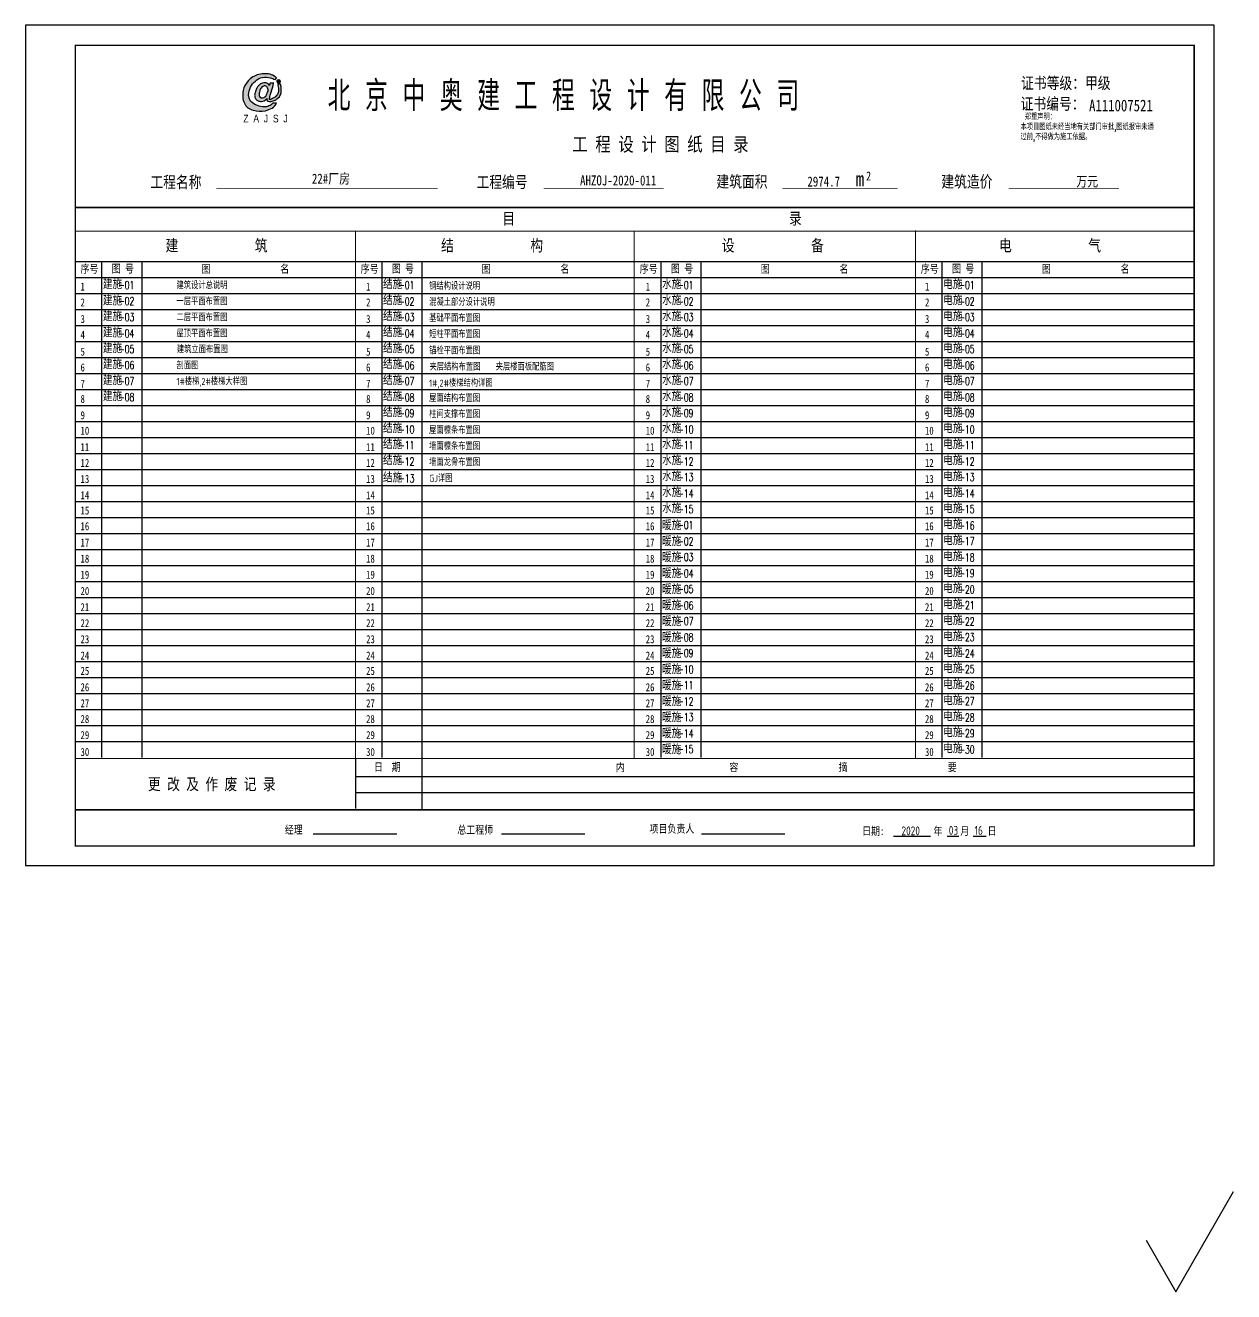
# Model space of a CAD drawing. Extents: x 180850 to 1399066, y 48356 to 327880.
# Drawn here: x 180850 to 241227, y 158736 to 222035 of the extents above; entities that cross this region are included whole.
import ezdxf
from ezdxf.enums import TextEntityAlignment as Align

# ---------------------------------------------------------------- set-up
doc = ezdxf.new("R2010")
doc.units = 0
doc.header["$LTSCALE"] = 1000
for name, color, linetype in [('BORDER', 7, 'Continuous'), ('PUB_TEXT', 7, 'Continuous'), ('PUB_TITLE', 4, 'Continuous'), ('TK', 4, 'Continuous'), ('图框文字', 120, 'Continuous'), ('图签', 3, 'Continuous')]:
    doc.layers.add(name, color=color, linetype=linetype)
doc.styles.add('$DDT_AUDIT_GENERATED_(A9)', font='', dxfattribs={"width": 0.8})
doc.styles.add('-黑体', font='tssdeng.shx', dxfattribs={"bigfont": 'tssdchn.shx'})
doc.styles.add('_HZTXT', font='tssdeng.shx', dxfattribs={"width": 0.8, "bigfont": 'tssdchn.shx'})
doc.styles.add('_ROMANS', font='ROMANS.shx', dxfattribs={"width": 0.6})
doc.styles.add('HZ', font='txt.shx', dxfattribs={"width": 0.8, "bigfont": '000hztxt.shx'})
doc.styles.get('$DDT_AUDIT_GENERATED_(A9)').set_extended_font_data('SimSun')

# ---------------------------------------------------------------- blocks, each defined once
blk = doc.blocks.new('dd')
at = {"layer": '图签'}
h = blk.add_hatch(color=5, dxfattribs=at)
h.set_gradient(color1=(0, 0, 255), color2=(36, 36, 255), one_color=1, tint=0.57)
h.paths.add_polyline_path([(452, 1270, -0.093206), (531, 1562, -0.136321), (716, 1807, -0.161039), (988, 1948, -0.108591), (1307, 1935, -0.049497), (1479, 1861, 0.062627), (1539, 1932, 0.094388), (1351, 2056, 0.136326), (854, 2062, 0.161722), (430, 1810, 0.133661), (243, 1435, 0.158414), (286, 937, 0.22517), (632, 669, 0.138663), (1107, 646, 0.074676), (1375, 753, 0.125344), (1543, 944, 0.006312), (1413, 948, -0.090385), (1244, 833, -0.096745), (1053, 797, -0.073845), (803, 850, -0.140868), (530, 1020, -0.160753)])
h = blk.add_hatch(color=5, dxfattribs=at)
h.set_gradient(color1=(0, 0, 255), color2=(36, 36, 255), one_color=1, tint=0.57)
h.paths.add_polyline_path([(1306, 1289, 0.011169), (1334, 1370, 0.005807), (1431, 1724, 0.01105), (1292, 1724, 0.016796), (1267, 1634, 0.125943), (1203, 1704, 0.083806), (1120, 1739, 0.082879), (1047, 1739, -0.008503), (952, 1710, 0.060057), (844, 1628, 0.086078), (774, 1532, 0.099424), (705, 1347, 0.12153), (690, 1225, 0.102644), (719, 1122, 0.056648), (797, 1042, 0.092914), (913, 1013, 0.194578), (1098, 1064, -0.002562), (1175, 1122, 0.064354), (1167, 1068, 0.172385), (1207, 1017, 0.105458), (1300, 1002, 0.086567), (1454, 1046, 0.047674), (1592, 1136, 0.166359), (1692, 1274, 0.096748), (1728, 1431, 0.03151), (1728, 1548, 0.041815), (1700, 1691, 0.007654), (1588, 1673, -0.009919), (1610, 1585, -0.068269), (1624, 1482, -0.105336), (1605, 1352, -0.14652), (1528, 1223, -0.070486), (1434, 1151, -0.077937), (1341, 1103, -0.127098), (1272, 1084, -0.114215), (1267, 1129, -0.007609)])
h.paths.add_polyline_path([(865, 1245, -0.099994), (863, 1328, -0.050974), (888, 1427, -0.120527), (938, 1529, -0.043888), (1002, 1595, -0.08446), (1063, 1619, -0.147309), (1127, 1607, -0.037474), (1177, 1572, -0.06931), (1209, 1507, -0.067662), (1213, 1431, -0.02676), (1211, 1413, 0.017209), (1183, 1329, -0.048815), (1120, 1223, -0.139096), (1046, 1163, -0.097991), (944, 1153, -0.085394), (909, 1169, -0.149141)], flags=16)
h = blk.add_hatch(color=1, dxfattribs=at)
h.set_gradient(color1=(255, 0, 0), color2=(255, 0, 0), tint=0.57)
h.paths.add_polyline_path([(1557, 1818, 0.386553), (1564, 1757, 0.170676), (1604, 1736, 0.082224), (1657, 1743, 0.087509), (1686, 1766, 0.264235), (1694, 1804, 0.244333), (1636, 1850, 0.30271)])
blk.add_lwpolyline([(1539, 1932, 0.094388), (1351, 2056, 0.136326), (854, 2062, 0.161722), (430, 1810, 0.133661), (243, 1435, 0.158414), (286, 937, 0.22517), (632, 669, 0.138663), (1107, 646, 0.074676), (1375, 753, 0.125344), (1543, 944, 0.006312), (1413, 948, -0.090385), (1244, 833, -0.096745), (1053, 797, -0.073845), (803, 850, -0.140868), (530, 1020, -0.160753), (452, 1270, -0.093206), (531, 1562, -0.136321), (716, 1807, -0.161039), (988, 1948, -0.108591), (1307, 1935, -0.049497), (1479, 1861, 0.062627)], format="xyb", close=True, dxfattribs=at)
for points in [[(1431, 1724, 0.011041), (1292, 1724, 0.016796), (1267, 1634, 0.125943), (1203, 1704, 0.083806), (1120, 1739, 0.082879), (1047, 1739, -0.008503), (952, 1710, 0.060057), (844, 1628, 0.086078), (774, 1532, 0.099424), (705, 1347, 0.12153), (690, 1225, 0.102644), (719, 1122, 0.056648), (797, 1042, 0.092914), (913, 1013, 0.194578), (1098, 1064, -0.002562), (1175, 1122, 0.064354), (1167, 1068, 0.172385), (1207, 1017, 0.105458), (1300, 1002, 0.086567), (1454, 1046, 0.047674), (1592, 1136, 0.166359), (1692, 1274, 0.096748), (1728, 1431, 0.03151), (1728, 1548, 0.041815), (1700, 1691, 0.007654), (1588, 1673, -0.009919), (1610, 1585, -0.068269), (1624, 1482, -0.105336), (1605, 1352, -0.14652), (1528, 1223, -0.070486), (1434, 1151, -0.077937), (1341, 1103, -0.127098), (1272, 1084, -0.114215), (1267, 1129, -0.007609), (1306, 1289, 0.011169), (1334, 1370, 0.005782), (1430, 1722, 0.069025)], [(1213, 1431, 0.067662), (1209, 1507, 0.06931), (1177, 1572, 0.037474), (1127, 1607, 0.147309), (1063, 1619, 0.08446), (1002, 1595, 0.043888), (938, 1529, 0.120527), (888, 1427, 0.050974), (863, 1328, 0.099994), (865, 1245, 0.149141), (909, 1169, 0.085394), (944, 1153, 0.097991), (1046, 1163, 0.139096), (1120, 1223, 0.048815), (1183, 1329, -0.017209), (1211, 1413, 0.02676), (1213, 1431, 0.441273)], [(1694, 1804, 0.243958), (1636, 1850, 0.303117), (1557, 1818, 0.386553), (1564, 1757, 0.170676), (1604, 1736, 0.082224), (1657, 1743, 0.087509), (1686, 1766, 0.264235), (1694, 1804, -7.823139)]]:
    blk.add_lwpolyline(points, format="xyb", dxfattribs=at)
at = {"insert": (246, 492), "char_height": 300, "width": 8000, "attachment_point": 1, "style": 'HZ'}
blk.add_mtext('{\\fArial|b0|i0|c0|p32;Z  A  J  S  J}', dxfattribs=at)

msp = doc.modelspace()

# ---------------------------------------------------------------- linework, layer by layer
at = {"color": 0}
for p, q in [((183350.21, 210231.82), (239246.28, 210231.82)), ((184663.32, 210218.25), (184663.32, 185438.44)), ((186663.32, 210218.25), (186663.32, 185438.44)), ((198659.95, 210218.25), (198659.95, 185438.44)), ((200659.95, 210218.25), (200659.95, 182837.58)), ((212604.85, 210218.25), (212604.85, 185438.44)), ((214604.85, 210218.25), (214604.85, 185438.44)), ((226651.03, 210218.25), (226651.03, 185438.44)), ((228651.03, 210218.25), (228651.03, 185438.44)), ((183350.21, 209431.82), (239246.28, 209431.82)), ((183350.21, 208631.82), (239246.28, 208631.82)), ((183350.21, 207831.82), (239246.28, 207831.82)), ((183350.21, 207031.82), (239246.28, 207031.82)), ((183350.21, 206231.82), (239246.28, 206231.82)), ((183350.21, 205431.82), (239246.28, 205431.82)), ((183350.21, 204631.82), (239246.28, 204631.82)), ((183350.21, 203831.82), (239246.28, 203831.82)), ((183350.21, 203031.82), (239246.28, 203031.82)), ((183350.21, 202231.82), (239246.28, 202231.82)), ((183350.21, 201431.82), (239246.28, 201431.82)), ((183350.21, 200631.82), (239246.28, 200631.82)), ((183350.21, 199831.82), (239246.28, 199831.82)), ((183350.21, 199031.82), (239246.28, 199031.82)), ((183350.21, 198231.82), (239246.28, 198231.82)), ((183350.21, 197431.82), (239246.28, 197431.82)), ((183350.21, 196631.82), (239246.28, 196631.82)), ((183350.21, 195831.82), (239246.28, 195831.82)), ((183350.21, 195031.82), (239246.28, 195031.82)), ((183350.21, 194231.82), (239246.28, 194231.82)), ((183350.21, 193431.82), (239246.28, 193431.82)), ((183350.21, 192631.82), (239246.28, 192631.82)), ((183350.21, 191831.82), (239246.28, 191831.82)), ((183350.21, 191031.82), (239246.28, 191031.82)), ((183350.21, 190231.82), (239246.28, 190231.82)), ((183350.21, 189431.82), (239246.28, 189431.82)), ((183350.21, 188631.82), (239246.28, 188631.82)), ((183350.21, 187831.82), (239246.28, 187831.82)), ((183350.21, 187031.82), (239246.28, 187031.82)), ((183350.21, 186231.82), (239246.28, 186231.82)), ((197341.81, 185365.77), (197341.81, 182886.13)), ((197341.81, 184479.91), (239250.21, 184479.91)), ((197341.81, 183679.91), (239250.21, 183679.91)), ((195237.71, 181613.23), (199412.15, 181613.23)), ((204639.11, 181613.23), (208813.55, 181613.23)), ((214631.17, 181613.23), (218805.61, 181613.23)), ((224228.5, 181498.87), (226075.68, 181498.87)), ((226905.58, 181498.87), (227494.54, 181498.87)), ((228217.35, 181498.87), (228859.85, 181498.87))]:
    msp.add_line(p, q, dxfattribs=at)
for p, q in [((238340, 158735.5), (241227.07, 163736.05)), ((236850, 161316), (238340, 158735.5))]:
    msp.add_line(p, q)
for points, const_width in [([(190401.05, 213871.62), (201456.16, 213871.62)], 27.6), ([(206753.19, 213871.62), (212753.19, 213871.62)], 27.6), ([(218682.69, 213871.62), (224445.29, 213871.62)], 27.6), ([(229979.72, 213871.62), (235504.91, 213871.62)], 27.6), ([(183312.13, 212925.83), (239265.21, 212925.83)], 82.8), ([(183350.21, 211750.61), (239233.25, 211750.61)], 27.6), ([(197346.84, 211768.36), (197346.84, 185384.92)], 36.8), ([(211275.15, 211768.36), (211275.15, 185384.92)], 36.8), ([(211275.15, 211768.36), (211275.15, 185384.92)], 36.8), ([(225321.34, 211786.11), (225321.34, 185402.67)], 36.8), ([(225321.34, 211786.11), (225321.34, 185402.67)], 36.8), ([(225321.34, 211768.36), (225321.34, 185384.92)], 36.8), ([(183314.88, 185384.92), (239234.22, 185384.92)], 27.6), ([(183351.18, 185384.92), (239234.22, 185384.92)], 27.6), ([(183314.88, 182820.94), (239234.22, 182820.94)], 82.8)]:
    msp.add_lwpolyline(points, dxfattribs=dict(const_width=const_width))
at = {"color": 0, "const_width": 50}
for points in [[(183350.21, 211750.61), (239233.25, 211750.61)], [(197346.84, 211768.36), (197346.84, 185384.92)], [(211275.15, 211768.36), (211275.15, 185384.92)], [(225321.34, 211786.11), (225321.34, 185402.67)], [(183351.18, 185384.92), (239234.22, 185384.92)]]:
    msp.add_lwpolyline(points, dxfattribs=at)
at = {"layer": 'BORDER', "const_width": 75}
msp.add_lwpolyline([(183350.21, 221035.31), (239250.21, 221035.31), (239250.21, 181013.84), (183350.21, 181013.84), (183350.21, 221035.31)], dxfattribs=at)
at = {"layer": 'PUB_TITLE'}
msp.add_lwpolyline([(180850.21, 180035.31), (240250.21, 180035.31), (240250.21, 222035.31), (180850.21, 222035.31)], close=True, dxfattribs=at)
at = {"layer": 'TK'}
msp.add_lwpolyline([(240250.21, 180035.31), (240250.21, 222035.31), (180850.21, 222035.31), (180850.21, 180035.31), (240250.21, 180035.31)], dxfattribs=at)

# ---------------------------------------------------------------- block references
at = {"layer": '图签', "xscale": 1.28000000026077, "yscale": 1.28000000026077, "zscale": 1.28000000026077}
msp.add_blockref('dd', (191426.98, 216937.11), dxfattribs=at)

# ---------------------------------------------------------------- texts
at = {"style": '-黑体', "width": 0.8}
msp.add_text('北 京 中 奥 建 工 程 设 计 有 限 公 司', height=1500, dxfattribs=at).set_placement((195956.07, 217751.18))
at = {"insert": (230577.21, 217607.48), "char_height": 300, "width": 8000, "attachment_point": 1, "style": 'HZ'}
msp.add_mtext(' 郑重声明：\\P本项目图纸未经当地有关部门审批,图纸报审未通 \\P过前,不得做为施工依据。', dxfattribs=at)
at = {"layer": 'PUB_TEXT'}
for s, height, style, width, p in [('证书等级：甲级', 585, '$DDT_AUDIT_GENERATED_(A9)', 0.8, (230606.68, 218858.18)), ('证书编号：', 585, '$DDT_AUDIT_GENERATED_(A9)', 0.8, (230586.25, 217822.56)), ('A111007521', 585, '$DDT_AUDIT_GENERATED_(A9)', 0.8, (234002.67, 217736.18)), ('工 程 设 计 图 纸 目 录', 702, '$DDT_AUDIT_GENERATED_(A9)', 0.8, (208183.84, 215740.86)), ('建筑面积', 585, '$DDT_AUDIT_GENERATED_(A9)', 0.8, (215380.31, 213930.91)), ('建筑造价', 585, '$DDT_AUDIT_GENERATED_(A9)', 0.8, (226620.7, 213930.29)), ('工程名称', 585, '$DDT_AUDIT_GENERATED_(A9)', 0.8, (187098.66, 213908.01)), ('工程编号', 585, '$DDT_AUDIT_GENERATED_(A9)', 0.8, (203394.17, 213909.51)), ('目                                           录', 585, '$DDT_AUDIT_GENERATED_(A9)', 0.8, (204681.2, 212087.21)), ('建            筑', 585, '$DDT_AUDIT_GENERATED_(A9)', 0.8, (187855.26, 210741.4)), ('结            构', 585, '$DDT_AUDIT_GENERATED_(A9)', 0.8, (201623.14, 210741.4)), ('设            备', 585, '$DDT_AUDIT_GENERATED_(A9)', 0.8, (215649.17, 210741.4)), ('电            气', 585, '$DDT_AUDIT_GENERATED_(A9)', 0.8, (229503.1, 210741.4)), ('序号', 400, '$DDT_AUDIT_GENERATED_(A9)', 0.8, (183608.23, 209663.31)), ('图 号', 400, '$DDT_AUDIT_GENERATED_(A9)', 0.8, (185163.6, 209669.71)), ('图                名', 400, '$DDT_AUDIT_GENERATED_(A9)', 0.8, (189655.35, 209658.69)), ('序号', 400, '$DDT_AUDIT_GENERATED_(A9)', 0.8, (197604.86, 209663.31)), ('图 号', 400, '$DDT_AUDIT_GENERATED_(A9)', 0.8, (199160.22, 209669.71)), ('图                名', 400, '$DDT_AUDIT_GENERATED_(A9)', 0.8, (203651.98, 209658.69)), ('序号', 400, '$DDT_AUDIT_GENERATED_(A9)', 0.8, (211549.76, 209663.31)), ('图 号', 400, '$DDT_AUDIT_GENERATED_(A9)', 0.8, (213105.12, 209669.71)), ('图                名', 400, '$DDT_AUDIT_GENERATED_(A9)', 0.8, (217596.87, 209658.69)), ('序号', 400, '$DDT_AUDIT_GENERATED_(A9)', 0.8, (225595.94, 209663.31)), ('图 号', 400, '$DDT_AUDIT_GENERATED_(A9)', 0.8, (227151.3, 209669.71)), ('图                名', 400, '$DDT_AUDIT_GENERATED_(A9)', 0.8, (231643.05, 209658.69)), ('1', 400, '$DDT_AUDIT_GENERATED_(A9)', 0.8, (183608.23, 208774.09)), ('建施', 500, '_HZTXT', 0.8, (184725.61, 208850.87)), ('-01', 400, '_ROMANS', 0.7, (185502.55, 208850.87)), ('1', 400, '$DDT_AUDIT_GENERATED_(A9)', 0.8, (197877.99, 208774.09)), ('结施', 500, '_HZTXT', 0.8, (198722.24, 208850.87)), ('-01', 400, '_ROMANS', 0.7, (199499.18, 208850.87)), ('1', 400, '$DDT_AUDIT_GENERATED_(A9)', 0.8, (211848.89, 208774.09)), ('水施', 500, '_HZTXT', 0.8, (212667.13, 208850.87)), ('-01', 400, '_ROMANS', 0.7, (213444.07, 208850.87)), ('1', 400, '$DDT_AUDIT_GENERATED_(A9)', 0.8, (225802.1, 208774.09)), ('电施', 500, '_HZTXT', 0.8, (226713.32, 208850.87)), ('-01', 400, '_ROMANS', 0.7, (227490.26, 208850.87)), ('2', 400, '$DDT_AUDIT_GENERATED_(A9)', 0.8, (183608.23, 207986.91)), ('建施', 500, '_HZTXT', 0.8, (184725.61, 208033.42)), ('-02', 400, '_ROMANS', 0.7, (185502.55, 208050.87)), ('2', 400, '$DDT_AUDIT_GENERATED_(A9)', 0.8, (197877.99, 207986.91)), ('结施', 500, '_HZTXT', 0.8, (198722.24, 208050.87)), ('-02', 400, '_ROMANS', 0.7, (199499.18, 208033.42)), ('2', 400, '$DDT_AUDIT_GENERATED_(A9)', 0.8, (211848.89, 207986.91)), ('水施', 500, '_HZTXT', 0.8, (212667.13, 208050.87)), ('-02', 400, '_ROMANS', 0.7, (213444.07, 208033.42)), ('2', 400, '$DDT_AUDIT_GENERATED_(A9)', 0.8, (225802.1, 207986.91)), ('电施', 500, '_HZTXT', 0.8, (226713.32, 208050.87)), ('-02', 400, '_ROMANS', 0.7, (227490.26, 208033.42)), ('建施', 500, '_HZTXT', 0.8, (184725.61, 207250.87)), ('-03', 400, '_ROMANS', 0.7, (185502.55, 207250.87)), ('结施', 500, '_HZTXT', 0.8, (198722.24, 207250.87)), ('-03', 400, '_ROMANS', 0.7, (199499.18, 207250.87)), ('水施', 500, '_HZTXT', 0.8, (212667.13, 207250.87)), ('-03', 400, '_ROMANS', 0.7, (213444.07, 207250.87)), ('电施', 500, '_HZTXT', 0.8, (226713.32, 207250.87)), ('-03', 400, '_ROMANS', 0.7, (227490.26, 207250.87)), ('3', 400, '$DDT_AUDIT_GENERATED_(A9)', 0.8, (183608.23, 207156)), ('3', 400, '$DDT_AUDIT_GENERATED_(A9)', 0.8, (197877.99, 207156)), ('结施', 500, '_HZTXT', 0.8, (198722.24, 206450.87)), ('3', 400, '$DDT_AUDIT_GENERATED_(A9)', 0.8, (211848.89, 207156)), ('水施', 500, '_HZTXT', 0.8, (212667.13, 206450.87)), ('3', 400, '$DDT_AUDIT_GENERATED_(A9)', 0.8, (225802.1, 207156)), ('电施', 500, '_HZTXT', 0.8, (226713.32, 206450.87)), ('4', 400, '$DDT_AUDIT_GENERATED_(A9)', 0.8, (183608.23, 206368.82)), ('建施', 500, '_HZTXT', 0.8, (184725.61, 206433.42)), ('-04', 400, '_ROMANS', 0.7, (185502.55, 206433.42)), ('4', 400, '$DDT_AUDIT_GENERATED_(A9)', 0.8, (197877.99, 206368.82)), ('-04', 400, '_ROMANS', 0.7, (199499.18, 206433.42)), ('4', 400, '$DDT_AUDIT_GENERATED_(A9)', 0.8, (211848.89, 206368.82)), ('-04', 400, '_ROMANS', 0.7, (213444.07, 206433.42)), ('4', 400, '$DDT_AUDIT_GENERATED_(A9)', 0.8, (225802.1, 206368.82)), ('-04', 400, '_ROMANS', 0.7, (227490.26, 206433.42)), ('5', 400, '$DDT_AUDIT_GENERATED_(A9)', 0.8, (183608.23, 205523.33)), ('建施', 500, '_HZTXT', 0.8, (184725.61, 205650.87)), ('-05', 400, '_ROMANS', 0.7, (185502.55, 205650.87)), ('5', 400, '$DDT_AUDIT_GENERATED_(A9)', 0.8, (197877.99, 205523.33)), ('结施', 500, '_HZTXT', 0.8, (198722.24, 205650.87)), ('-05', 400, '_ROMANS', 0.7, (199499.18, 205650.87)), ('5', 400, '$DDT_AUDIT_GENERATED_(A9)', 0.8, (211848.89, 205523.33)), ('水施', 500, '_HZTXT', 0.8, (212667.13, 205650.87)), ('-05', 400, '_ROMANS', 0.7, (213444.07, 205650.87)), ('5', 400, '$DDT_AUDIT_GENERATED_(A9)', 0.8, (225802.1, 205523.33)), ('电施', 500, '_HZTXT', 0.8, (226713.32, 205650.87)), ('-05', 400, '_ROMANS', 0.7, (227490.26, 205650.87)), ('6', 400, '$DDT_AUDIT_GENERATED_(A9)', 0.8, (183608.23, 204736.15)), ('建施', 500, '_HZTXT', 0.8, (184725.61, 204850.87)), ('-06', 400, '_ROMANS', 0.7, (185502.55, 204850.87)), ('6', 400, '$DDT_AUDIT_GENERATED_(A9)', 0.8, (197877.99, 204736.15)), ('结施', 500, '_HZTXT', 0.8, (198722.24, 204850.87)), ('-06', 400, '_ROMANS', 0.7, (199499.18, 204833.42)), ('6', 400, '$DDT_AUDIT_GENERATED_(A9)', 0.8, (211848.89, 204736.15)), ('水施', 500, '_HZTXT', 0.8, (212667.13, 204850.87)), ('-06', 400, '_ROMANS', 0.7, (213444.07, 204833.42)), ('6', 400, '$DDT_AUDIT_GENERATED_(A9)', 0.8, (225802.1, 204736.15)), ('电施', 500, '_HZTXT', 0.8, (226713.32, 204850.87)), ('-06', 400, '_ROMANS', 0.7, (227490.26, 204833.42)), ('建施', 500, '_HZTXT', 0.8, (184725.61, 204050.87)), ('结施', 500, '_HZTXT', 0.8, (198722.24, 204050.87)), ('水施', 500, '_HZTXT', 0.8, (212667.13, 204050.87)), ('电施', 500, '_HZTXT', 0.8, (226713.32, 204050.87)), ('7', 400, '$DDT_AUDIT_GENERATED_(A9)', 0.8, (183608.23, 203919.82)), ('-07', 400, '_ROMANS', 0.7, (185502.55, 204050.87)), ('7', 400, '$DDT_AUDIT_GENERATED_(A9)', 0.8, (197877.99, 203919.82)), ('-07', 400, '_ROMANS', 0.7, (199499.18, 204050.87)), ('7', 400, '$DDT_AUDIT_GENERATED_(A9)', 0.8, (211848.89, 203919.82)), ('-07', 400, '_ROMANS', 0.7, (213444.07, 204050.87)), ('7', 400, '$DDT_AUDIT_GENERATED_(A9)', 0.8, (225802.1, 203919.82)), ('-07', 400, '_ROMANS', 0.7, (227490.26, 204050.87)), ('8', 400, '$DDT_AUDIT_GENERATED_(A9)', 0.8, (183608.23, 203161.79)), ('建施', 500, '_HZTXT', 0.8, (184725.61, 203250.87)), ('-08', 400, '_ROMANS', 0.7, (185502.55, 203250.87)), ('8', 400, '$DDT_AUDIT_GENERATED_(A9)', 0.8, (197877.99, 203161.79)), ('结施', 500, '_HZTXT', 0.8, (198722.24, 203250.87)), ('-08', 400, '_ROMANS', 0.7, (199499.18, 203233.42)), ('8', 400, '$DDT_AUDIT_GENERATED_(A9)', 0.8, (211848.89, 203161.79)), ('水施', 500, '_HZTXT', 0.8, (212667.13, 203250.87)), ('-08', 400, '_ROMANS', 0.7, (213444.07, 203233.42)), ('8', 400, '$DDT_AUDIT_GENERATED_(A9)', 0.8, (225802.1, 203161.79)), ('电施', 500, '_HZTXT', 0.8, (226713.32, 203250.87)), ('-08', 400, '_ROMANS', 0.7, (227490.26, 203233.42)), ('9', 400, '$DDT_AUDIT_GENERATED_(A9)', 0.8, (183608.23, 202345.46)), ('9', 400, '$DDT_AUDIT_GENERATED_(A9)', 0.8, (197877.99, 202345.46)), ('结施', 500, '_HZTXT', 0.8, (198722.24, 202450.87)), ('-09', 400, '_ROMANS', 0.7, (199499.18, 202450.87)), ('9', 400, '$DDT_AUDIT_GENERATED_(A9)', 0.8, (211848.89, 202345.46)), ('水施', 500, '_HZTXT', 0.8, (212667.13, 202450.87)), ('-09', 400, '_ROMANS', 0.7, (213444.07, 202450.87)), ('9', 400, '$DDT_AUDIT_GENERATED_(A9)', 0.8, (225802.1, 202345.46)), ('电施', 500, '_HZTXT', 0.8, (226713.32, 202450.87)), ('-09', 400, '_ROMANS', 0.7, (227490.26, 202450.87)), ('10', 400, '$DDT_AUDIT_GENERATED_(A9)', 0.8, (183608.23, 201572.86)), ('10', 400, '$DDT_AUDIT_GENERATED_(A9)', 0.8, (197877.99, 201572.86)), ('结施', 500, '_HZTXT', 0.8, (198722.24, 201650.87)), ('-10', 400, '_ROMANS', 0.7, (199499.18, 201633.42)), ('10', 400, '$DDT_AUDIT_GENERATED_(A9)', 0.8, (211848.89, 201572.86)), ('水施', 500, '_HZTXT', 0.8, (212667.13, 201650.87)), ('-10', 400, '_ROMANS', 0.7, (213444.07, 201633.42)), ('10', 400, '$DDT_AUDIT_GENERATED_(A9)', 0.8, (225802.1, 201572.86)), ('电施', 500, '_HZTXT', 0.8, (226713.32, 201650.87)), ('-10', 400, '_ROMANS', 0.7, (227490.26, 201633.42)), ('结施', 500, '_HZTXT', 0.8, (198722.24, 200850.87)), ('水施', 500, '_HZTXT', 0.8, (212667.13, 200850.87)), ('电施', 500, '_HZTXT', 0.8, (226713.32, 200850.87)), ('11', 400, '$DDT_AUDIT_GENERATED_(A9)', 0.8, (183608.23, 200749.84)), ('11', 400, '$DDT_AUDIT_GENERATED_(A9)', 0.8, (197877.99, 200749.84)), ('-11', 400, '_ROMANS', 0.7, (199499.18, 200850.87)), ('11', 400, '$DDT_AUDIT_GENERATED_(A9)', 0.8, (211848.89, 200749.84)), ('-11', 400, '_ROMANS', 0.7, (213444.07, 200850.87)), ('11', 400, '$DDT_AUDIT_GENERATED_(A9)', 0.8, (225802.1, 200749.84)), ('-11', 400, '_ROMANS', 0.7, (227490.26, 200850.87)), ('12', 400, '$DDT_AUDIT_GENERATED_(A9)', 0.8, (183608.23, 199962.66)), ('12', 400, '$DDT_AUDIT_GENERATED_(A9)', 0.8, (197877.99, 199962.66)), ('结施', 500, '_HZTXT', 0.8, (198722.24, 200050.87)), ('-12', 400, '_ROMANS', 0.7, (199499.18, 200033.42)), ('12', 400, '$DDT_AUDIT_GENERATED_(A9)', 0.8, (211848.89, 199962.66)), ('水施', 500, '_HZTXT', 0.8, (212667.13, 200050.87)), ('-12', 400, '_ROMANS', 0.7, (213444.07, 200033.42)), ('12', 400, '$DDT_AUDIT_GENERATED_(A9)', 0.8, (225802.1, 199962.66)), ('电施', 500, '_HZTXT', 0.8, (226713.32, 200050.87)), ('-12', 400, '_ROMANS', 0.7, (227490.26, 200033.42)), ('13', 400, '$DDT_AUDIT_GENERATED_(A9)', 0.8, (183608.23, 199160.91)), ('13', 400, '$DDT_AUDIT_GENERATED_(A9)', 0.8, (197877.99, 199160.91)), ('结施', 500, '_HZTXT', 0.8, (198722.24, 199187.82)), ('-13', 400, '_ROMANS', 0.7, (199499.18, 199187.82)), ('13', 400, '$DDT_AUDIT_GENERATED_(A9)', 0.8, (211848.89, 199160.91)), ('水施', 500, '_HZTXT', 0.8, (212667.13, 199250.87)), ('-13', 400, '_ROMANS', 0.7, (213444.07, 199250.87)), ('13', 400, '$DDT_AUDIT_GENERATED_(A9)', 0.8, (225802.1, 199160.91)), ('电施', 500, '_HZTXT', 0.8, (226713.32, 199250.87)), ('-13', 400, '_ROMANS', 0.7, (227490.26, 199250.87)), ('水施', 500, '_HZTXT', 0.8, (212667.13, 198450.87)), ('-14', 400, '_ROMANS', 0.7, (213444.07, 198433.42)), ('电施', 500, '_HZTXT', 0.8, (226713.32, 198450.87)), ('-14', 400, '_ROMANS', 0.7, (227490.26, 198433.42)), ('14', 400, '$DDT_AUDIT_GENERATED_(A9)', 0.8, (183608.23, 198344.57)), ('14', 400, '$DDT_AUDIT_GENERATED_(A9)', 0.8, (197877.99, 198344.57)), ('14', 400, '$DDT_AUDIT_GENERATED_(A9)', 0.8, (211848.89, 198344.57)), ('水施', 500, '_HZTXT', 0.8, (212667.13, 197650.87)), ('14', 400, '$DDT_AUDIT_GENERATED_(A9)', 0.8, (225802.1, 198344.57)), ('电施', 500, '_HZTXT', 0.8, (226713.32, 197650.87)), ('15', 400, '$DDT_AUDIT_GENERATED_(A9)', 0.8, (183608.23, 197586.55)), ('15', 400, '$DDT_AUDIT_GENERATED_(A9)', 0.8, (197877.99, 197586.55)), ('15', 400, '$DDT_AUDIT_GENERATED_(A9)', 0.8, (211848.89, 197586.55)), ('-15', 400, '_ROMANS', 0.7, (213444.07, 197650.87)), ('15', 400, '$DDT_AUDIT_GENERATED_(A9)', 0.8, (225802.1, 197586.55)), ('-15', 400, '_ROMANS', 0.7, (227490.26, 197650.87)), ('16', 400, '$DDT_AUDIT_GENERATED_(A9)', 0.8, (183608.23, 196799.37)), ('16', 400, '$DDT_AUDIT_GENERATED_(A9)', 0.8, (197877.99, 196799.37)), ('16', 400, '$DDT_AUDIT_GENERATED_(A9)', 0.8, (211848.89, 196799.37)), ('暖施', 500, '_HZTXT', 0.8, (212667.13, 196800.72)), ('-01', 400, '_ROMANS', 0.7, (213444.07, 196857.5)), ('16', 400, '$DDT_AUDIT_GENERATED_(A9)', 0.8, (225802.1, 196799.37)), ('电施', 500, '_HZTXT', 0.8, (226713.32, 196850.87)), ('-16', 400, '_ROMANS', 0.7, (227490.26, 196833.42)), ('17', 400, '$DDT_AUDIT_GENERATED_(A9)', 0.8, (183608.23, 195979.23)), ('17', 400, '$DDT_AUDIT_GENERATED_(A9)', 0.8, (197877.99, 195979.23)), ('17', 400, '$DDT_AUDIT_GENERATED_(A9)', 0.8, (211848.89, 195979.23)), ('暖施', 500, '_HZTXT', 0.8, (212667.13, 196000.72)), ('-02', 400, '_ROMANS', 0.7, (213444.07, 196040.05)), ('17', 400, '$DDT_AUDIT_GENERATED_(A9)', 0.8, (225802.1, 195979.23)), ('电施', 500, '_HZTXT', 0.8, (226713.32, 196050.87)), ('-17', 400, '_ROMANS', 0.7, (227490.26, 196050.87)), ('暖施', 500, '_HZTXT', 0.8, (212667.13, 195200.72)), ('-03', 400, '_ROMANS', 0.7, (213444.07, 195257.5)), ('电施', 500, '_HZTXT', 0.8, (226713.32, 195250.87)), ('-18', 400, '_ROMANS', 0.7, (227490.26, 195233.42)), ('18', 400, '$DDT_AUDIT_GENERATED_(A9)', 0.8, (183608.23, 195177.48)), ('18', 400, '$DDT_AUDIT_GENERATED_(A9)', 0.8, (197877.99, 195177.48)), ('18', 400, '$DDT_AUDIT_GENERATED_(A9)', 0.8, (211848.89, 195177.48)), ('18', 400, '$DDT_AUDIT_GENERATED_(A9)', 0.8, (225802.1, 195177.48)), ('电施', 500, '_HZTXT', 0.8, (226713.32, 194450.87)), ('19', 400, '$DDT_AUDIT_GENERATED_(A9)', 0.8, (183608.23, 194375.72)), ('19', 400, '$DDT_AUDIT_GENERATED_(A9)', 0.8, (197877.99, 194375.72)), ('19', 400, '$DDT_AUDIT_GENERATED_(A9)', 0.8, (211848.89, 194375.72)), ('暖施', 500, '_HZTXT', 0.8, (212667.13, 194400.72)), ('-04', 400, '_ROMANS', 0.7, (213444.07, 194440.05)), ('19', 400, '$DDT_AUDIT_GENERATED_(A9)', 0.8, (225802.1, 194375.72)), ('-19', 400, '_ROMANS', 0.7, (227490.26, 194450.87)), ('20', 400, '$DDT_AUDIT_GENERATED_(A9)', 0.8, (183608.23, 193559.39)), ('20', 400, '$DDT_AUDIT_GENERATED_(A9)', 0.8, (197877.99, 193559.39)), ('20', 400, '$DDT_AUDIT_GENERATED_(A9)', 0.8, (211848.89, 193559.39)), ('暖施', 500, '_HZTXT', 0.8, (212667.13, 193600.72)), ('-05', 400, '_ROMANS', 0.7, (213444.07, 193657.5)), ('20', 400, '$DDT_AUDIT_GENERATED_(A9)', 0.8, (225802.1, 193559.39)), ('电施', 500, '_HZTXT', 0.8, (226713.32, 193650.87)), ('-20', 400, '_ROMANS', 0.7, (227490.26, 193633.42)), ('21', 400, '$DDT_AUDIT_GENERATED_(A9)', 0.8, (183608.23, 192753.51)), ('21', 400, '$DDT_AUDIT_GENERATED_(A9)', 0.8, (197877.99, 192753.51)), ('21', 400, '$DDT_AUDIT_GENERATED_(A9)', 0.8, (211848.89, 192753.51)), ('暖施', 500, '_HZTXT', 0.8, (212667.13, 192800.72)), ('-06', 400, '_ROMANS', 0.7, (213444.07, 192840.05)), ('21', 400, '$DDT_AUDIT_GENERATED_(A9)', 0.8, (225802.1, 192753.51)), ('电施', 500, '_HZTXT', 0.8, (226713.32, 192850.87)), ('-21', 400, '_ROMANS', 0.7, (227490.26, 192850.87)), ('暖施', 500, '_HZTXT', 0.8, (212667.13, 192000.72)), ('-07', 400, '_ROMANS', 0.7, (213444.07, 192057.5)), ('电施', 500, '_HZTXT', 0.8, (226713.32, 192050.87)), ('-22', 400, '_ROMANS', 0.7, (227490.26, 192033.42)), ('22', 400, '$DDT_AUDIT_GENERATED_(A9)', 0.8, (183608.23, 191951.75)), ('22', 400, '$DDT_AUDIT_GENERATED_(A9)', 0.8, (197877.99, 191951.75)), ('22', 400, '$DDT_AUDIT_GENERATED_(A9)', 0.8, (211848.89, 191951.75)), ('22', 400, '$DDT_AUDIT_GENERATED_(A9)', 0.8, (225802.1, 191951.75)), ('电施', 500, '_HZTXT', 0.8, (226713.32, 191250.87)), ('23', 400, '$DDT_AUDIT_GENERATED_(A9)', 0.8, (183608.23, 191150)), ('23', 400, '$DDT_AUDIT_GENERATED_(A9)', 0.8, (197877.99, 191150)), ('23', 400, '$DDT_AUDIT_GENERATED_(A9)', 0.8, (211848.89, 191150)), ('暖施', 500, '_HZTXT', 0.8, (212667.13, 191200.72)), ('-08', 400, '_ROMANS', 0.7, (213444.07, 191240.05)), ('23', 400, '$DDT_AUDIT_GENERATED_(A9)', 0.8, (225802.1, 191150)), ('-23', 400, '_ROMANS', 0.7, (227490.26, 191250.87)), ('24', 400, '$DDT_AUDIT_GENERATED_(A9)', 0.8, (183608.23, 190333.66)), ('24', 400, '$DDT_AUDIT_GENERATED_(A9)', 0.8, (197877.99, 190333.66)), ('24', 400, '$DDT_AUDIT_GENERATED_(A9)', 0.8, (211848.89, 190333.66)), ('暖施', 500, '_HZTXT', 0.8, (212667.13, 190400.72)), ('-09', 400, '_ROMANS', 0.7, (213444.07, 190457.5)), ('24', 400, '$DDT_AUDIT_GENERATED_(A9)', 0.8, (225802.1, 190333.66)), ('电施', 500, '_HZTXT', 0.8, (226713.32, 190450.87)), ('-24', 400, '_ROMANS', 0.7, (227490.26, 190433.42)), ('25', 400, '$DDT_AUDIT_GENERATED_(A9)', 0.8, (183608.23, 189566.08)), ('25', 400, '$DDT_AUDIT_GENERATED_(A9)', 0.8, (197877.99, 189566.08)), ('25', 400, '$DDT_AUDIT_GENERATED_(A9)', 0.8, (211848.89, 189566.08)), ('暖施', 500, '_HZTXT', 0.8, (212667.13, 189600.72)), ('-10', 400, '_ROMANS', 0.7, (213444.07, 189640.05)), ('25', 400, '$DDT_AUDIT_GENERATED_(A9)', 0.8, (225802.1, 189566.08)), ('电施', 500, '_HZTXT', 0.8, (226713.32, 189650.87)), ('-25', 400, '_ROMANS', 0.7, (227490.26, 189650.87)), ('暖施', 500, '_HZTXT', 0.8, (212667.13, 188800.72)), ('电施', 500, '_HZTXT', 0.8, (226713.32, 188850.87)), ('26', 400, '$DDT_AUDIT_GENERATED_(A9)', 0.8, (183608.23, 188749.75)), ('26', 400, '$DDT_AUDIT_GENERATED_(A9)', 0.8, (197877.99, 188749.75)), ('26', 400, '$DDT_AUDIT_GENERATED_(A9)', 0.8, (211848.89, 188749.75)), ('-11', 400, '_ROMANS', 0.7, (213444.07, 188857.5)), ('26', 400, '$DDT_AUDIT_GENERATED_(A9)', 0.8, (225802.1, 188749.75)), ('-26', 400, '_ROMANS', 0.7, (227490.26, 188833.42)), ('27', 400, '$DDT_AUDIT_GENERATED_(A9)', 0.8, (183608.23, 187947.99)), ('27', 400, '$DDT_AUDIT_GENERATED_(A9)', 0.8, (197877.99, 187947.99)), ('27', 400, '$DDT_AUDIT_GENERATED_(A9)', 0.8, (211848.89, 187947.99)), ('暖施', 500, '_HZTXT', 0.8, (212667.13, 188000.72)), ('-12', 400, '_ROMANS', 0.7, (213444.07, 188040.05)), ('27', 400, '$DDT_AUDIT_GENERATED_(A9)', 0.8, (225802.1, 187947.99)), ('电施', 500, '_HZTXT', 0.8, (226713.32, 188050.87)), ('-27', 400, '_ROMANS', 0.7, (227490.26, 188050.87)), ('28', 400, '$DDT_AUDIT_GENERATED_(A9)', 0.8, (183608.23, 187160.81)), ('28', 400, '$DDT_AUDIT_GENERATED_(A9)', 0.8, (197877.99, 187160.81)), ('28', 400, '$DDT_AUDIT_GENERATED_(A9)', 0.8, (211848.89, 187160.81)), ('暖施', 500, '_HZTXT', 0.8, (212667.13, 187200.72)), ('-13', 400, '_ROMANS', 0.7, (213444.07, 187257.5)), ('28', 400, '$DDT_AUDIT_GENERATED_(A9)', 0.8, (225802.1, 187160.81)), ('电施', 500, '_HZTXT', 0.8, (226713.32, 187250.87)), ('-28', 400, '_ROMANS', 0.7, (227490.26, 187233.42)), ('29', 400, '$DDT_AUDIT_GENERATED_(A9)', 0.8, (183608.23, 186359.05)), ('29', 400, '$DDT_AUDIT_GENERATED_(A9)', 0.8, (197877.99, 186359.05)), ('29', 400, '$DDT_AUDIT_GENERATED_(A9)', 0.8, (211848.89, 186359.05)), ('暖施', 500, '_HZTXT', 0.8, (212667.13, 186400.72)), ('-14', 400, '_ROMANS', 0.7, (213444.07, 186440.05)), ('29', 400, '$DDT_AUDIT_GENERATED_(A9)', 0.8, (225802.1, 186359.05)), ('电施', 500, '_HZTXT', 0.8, (226713.32, 186450.87)), ('-29', 400, '_ROMANS', 0.7, (227490.26, 186450.87)), ('暖施', 500, '_HZTXT', 0.8, (212667.13, 185600.72)), ('电施', 500, '_HZTXT', 0.8, (226713.32, 185650.87)), ('30', 400, '$DDT_AUDIT_GENERATED_(A9)', 0.8, (183608.23, 185513.56)), ('30', 400, '$DDT_AUDIT_GENERATED_(A9)', 0.8, (197877.99, 185513.56)), ('30', 400, '$DDT_AUDIT_GENERATED_(A9)', 0.8, (211848.89, 185513.56)), ('-15', 400, '_ROMANS', 0.7, (213444.07, 185657.5)), ('30', 400, '$DDT_AUDIT_GENERATED_(A9)', 0.8, (225802.1, 185513.56)), ('-30', 400, '_ROMANS', 0.7, (227490.26, 185633.42)), ('日  期', 400, '$DDT_AUDIT_GENERATED_(A9)', 0.8, (198268.35, 184761.48)), ('内                        容                       摘                       要', 400, '$DDT_AUDIT_GENERATED_(A9)', 0.8, (210357.25, 184749.55)), ('更 改 及 作 废 记 录', 585, '$DDT_AUDIT_GENERATED_(A9)', 0.8, (186977.21, 183814.13)), ('经理 ', 400, '$DDT_AUDIT_GENERATED_(A9)', 0.8, (193816.63, 181628.55)), ('总工程师', 400, '$DDT_AUDIT_GENERATED_(A9)', 0.8, (202434.99, 181622.72)), ('项目负责人', 400, '$DDT_AUDIT_GENERATED_(A9)', 0.8, (212037.08, 181674.26)), ('日期:', 400, '$DDT_AUDIT_GENERATED_(A9)', 0.8, (222660.89, 181560.29))]:
    msp.add_text(s, height=height, dxfattribs=dict(at, style=style, width=width)).set_placement(p)
at = {"layer": 'PUB_TEXT', "color": 1, "style": '$DDT_AUDIT_GENERATED_(A9)', "width": 0.8}
msp.add_text('22#厂房', height=500, dxfattribs=at).set_placement((196122.51, 214121.13), align=Align.CENTER)
at = {"layer": 'PUB_TEXT', "color": 0, "style": '$DDT_AUDIT_GENERATED_(A9)', "width": 0.8}
msp.add_text('2', height=450, dxfattribs=at).set_placement((222862.31, 214729.43), align=Align.TOP_LEFT)
at = {"layer": 'PUB_TEXT', "color": 1, "width": 0.8}
for s, height, style, p in [('AHZOJ-2020-011', 500, '$DDT_AUDIT_GENERATED_(A9)', (208568.73, 214032.42)), ('2974.7', 500, '$DDT_AUDIT_GENERATED_(A9)', (219926.45, 213977.88)), ('2020', 441.71, '-黑体', (224629.26, 181550.76)), ('03', 441.71, '-黑体', (226991.91, 181572.98)), ('16', 441.71, '-黑体', (228281.98, 181572.98))]:
    msp.add_text(s, height=height, dxfattribs=dict(at, style=style)).set_placement(p)
at = {"layer": 'PUB_TEXT', "color": 0, "style": '$DDT_AUDIT_GENERATED_(A9)', "width": 0.8}
for s, height, p in [('m', 750, (222348.91, 213979.43)), ('万元', 500, (233362.4, 213977.88)), ('年  ', 400, (226227.39, 181560.29)), ('月  ', 400, (227565.94, 181560.29)), ('日', 400, (228931.27, 181560.29))]:
    msp.add_text(s, height=height, dxfattribs=at).set_placement(p)
at = {"layer": '图框文字', "color": 11, "style": '_HZTXT', "width": 0.8}
for s, p in [('建筑设计总说明', (188402.34, 208855.15)), ('钢结构设计说明', (201026.67, 208819.65)), ('一层平面布置图', (188402.34, 208055.15)), ('混凝土部分设计说明', (201026.67, 208019.65)), ('二层平面布置图', (188402.34, 207255.15)), ('基础平面布置图', (201026.67, 207219.65)), ('屋顶平面布置图', (188402.34, 206455.15)), ('短柱平面布置图', (201026.67, 206419.65)), ('建筑立面布置图', (188422.43, 205655.15)), ('锚栓平面布置图', (201026.67, 205600.89)), ('剖面图', (188402.34, 204855.15)), ('夹层结构布置图    夹层楼面板配筋图', (201043.11, 204786.83)), ('1#楼梯,2#楼梯大样图', (188402.34, 204055.15)), ('1#,2#楼梯结构详图', (201026.67, 203974.52)), ('屋面结构布置图', (201026.67, 203219.65)), ('柱间支撑布置图', (201026.67, 202419.65)), ('屋面檩条布置图', (201026.67, 201619.65)), ('墙面檩条布置图', (201026.67, 200819.65)), ('墙面龙骨布置图', (201026.67, 200019.65)), ('GJ详图', (201030.57, 199217.89))]:
    msp.add_text(s, height=350, dxfattribs=at).set_placement(p)

doc.saveas('drawing.dxf')
